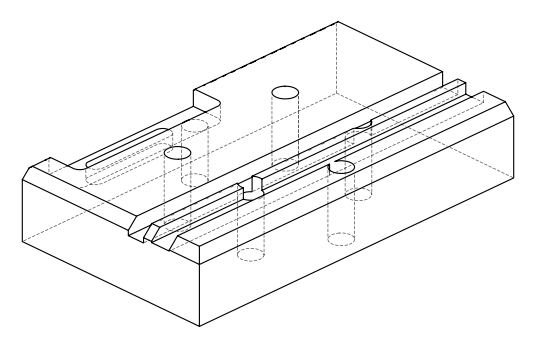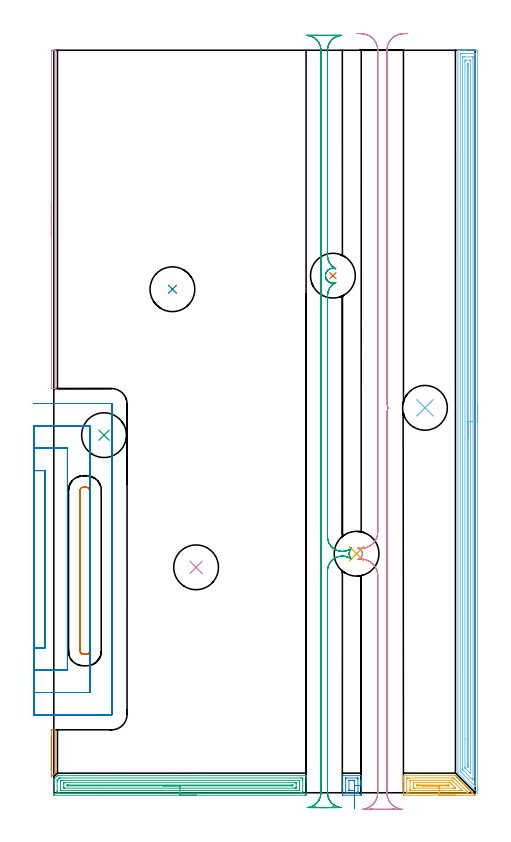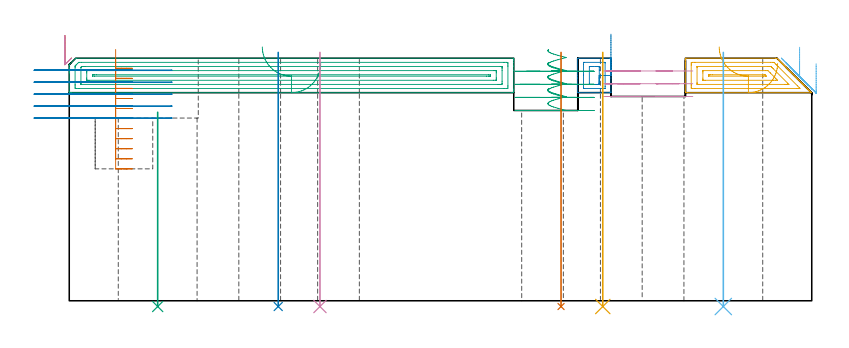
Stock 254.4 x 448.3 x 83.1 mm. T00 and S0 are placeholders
(PLAN: 16 operations, 4 tool changes, 68.2 min)
(1 AREA_MILL | FG_CHAMFER_SURFACE | UGT0205_001 | 0.37 min | 79 mm3)
(2 AREA_MILL_1 | FG_CHAMFER_SURFACE_1 | UGT0205_001 | 0.62 min | 1697 mm3)
(3 AREA_MILL_2 | FG_CHAMFER_SURFACE_2 | UGT0205_001 | 6.27 min | 11047 mm3)
(4 AREA_MILL_3 | FG_CHAMFER_SURFACE_3 | UGT0205_001 | 1.79 min | 494 mm3)
(5 AREA_MILL_4 | FG_CHAMFER_SURFACE_4 | UGT0205_001 | 1.68 min | 3472 mm3)
(6 AREA_MILL_5 | FG_CHAMFER_SURFACE_5 | UGT0205_001 | 17.89 min | 31183 mm3)
(7 MILL_RECTANGULAR_POCKET | POCKET_RECTANGULAR_STRAIGHT | UGT0201_132 | Follow Part, ap 3.5, ae 75% | 5.76 min | 83181 mm3)
(8 MILL_SLOT | SLOT_PARTIAL_RECTANGULAR | UGT0201_100 | Follow Part, ap 4.5, ae 75% | 17.21 min | 140920 mm3)
(9 MILL_RECTANGULAR_SLOT | SLOT_RECTANGULAR | UGT0201_100 | Follow Part, ap 4.5, ae 75% | 8.56 min | 182245 mm3)
(10 MILL_RECTANGULAR_SLOT_1 | SLOT_RECTANGULAR_1 | UGT0201_104 | Follow Part, ap 5, ae 75% | 6.03 min | 148469 mm3)
(11 INDEXABLE_INSERT_DRILL_THROUGH_HOLE_FROM_SOLID | STEP1HOLE | NXT0302_025 | 0.35 min | 38314 mm3)
(12 INDEXABLE_INSERT_DRILL_THROUGH_HOLE_FROM_SOLID_1 | STEP1HOLE_1 | NXT0302_025 | 0.35 min | 47416 mm3)
(13 INDEXABLE_INSERT_DRILL_THROUGH_HOLE_FROM_SOLID_2 | STEP1HOLE_2 | NXT0302_025 | 0.35 min | 38021 mm3)
(14 INDEXABLE_INSERT_DRILL_THROUGH_HOLE_FROM_SOLID_3 | STEP1HOLE_3 | NXT0302_025 | 0.35 min | 47535 mm3)
(15 INDEXABLE_INSERT_DRILL_THROUGH_HOLE_FROM_SOLID_4 | STEP1HOLE_4 | NXT0302_025 | 0.27 min | 35790 mm3)
(16 INDEXABLE_INSERT_DRILL_THROUGH_HOLE_FROM_SOLID_5 | STEP1HOLE_5 | NXT0302_025 | 0.35 min | 47479 mm3)
(TOOL UGT0205_001 | Chamfer Mill 20 x 3 x 45 deg. | D20 FL50 Z2)
(TOOL UGT0201_132 | Carbide End Mill 14.0 | D14 FL30 Z4)
(TOOL UGT0201_100 | End Mill 18 mm | D18 FL22 Z2)
(TOOL UGT0201_104 | End Mill 20 mm | D20 FL22 Z2)
(TOOL NXT0302_025 | Index. Insert Drill 27mm [880-D2700L32-05] | D27 PA176 FL135 Z2)
(OP 1 AREA_MILL)
G17 G21 G94 G90
T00 M6
G54
G17 G0 G90 X-1.5 Y13.8 S1061 M3
G43 Z93.1 H0
Z90.9
G94 G1 Y13.838 Z90.028 F250.
Y13.952 Z89.164
Y14.141 Z88.312
Y14.403 Z87.48
Y14.737 Z86.674
Y15.14 Z85.9
Y15.608 Z85.164
Y16.14 Z84.472
Y16.729 Z83.829
Y17.372 Z83.24
Y18.064 Z82.708
Y18.8 Z82.24
Y19.574 Z81.837
Y20.38 Z81.503
Y21.212 Z81.241
Y22.064 Z81.052
Y22.928 Z80.938
Y23.8 Z80.9
Y37.627
X-1.494 Y37.95 Z80.906
X-1.492 Y37.998
X-1.07 Y38. Z81.329
X0.27 Z82.668
X0.466 Z82.864
X0.651 Y37.996 Z83.049
X0.696 Y37.99 Z83.091
X0.7 Y37.95 Z83.1
Y11.861
X0.695 Y11.805 Z83.091
X0.684 Y11.787 Z83.08
X0.63 Y11.729 Z83.028
X0.466 Y11.564 Z82.861
X0.32 Y11.419 Z82.718
X0.182 Y11.281 Z82.579
X0.033 Y11.131 Z82.428
X-0.122 Y10.977 Z82.276
X-0.242 Y10.857 Z82.155
X-0.4 Y10.697 Z81.995
X-0.565 Y10.535 Z81.833
X-0.666 Y10.433 Z81.732
X-1.266 Y9.833 Z81.132
X-1.451 Y9.65 Z80.948
X-1.482 Y9.624 Z80.916
X-1.493 Y9.619 Z80.906
X-1.497 Y9.635 Z80.902
X-1.499 Y9.65 Z80.901
X-1.5 Y9.686 Z80.9
Y23.8
Y24.672 Z80.938
Y25.537 Z81.052
Y26.388 Z81.241
Y27.22 Z81.503
Y28.026 Z81.837
Y28.8 Z82.24
Y29.536 Z82.708
Y30.228 Z83.24
Y30.871 Z83.829
Y31.46 Z84.472
Y31.992 Z85.164
Y32.46 Z85.9
Y32.863 Z86.674
Y33.197 Z87.48
Y33.459 Z88.312
Y33.648 Z89.164
Y33.762 Z90.028
Y33.8 Z90.9
G0 Z93.1
M5
M2
(OP 2 AREA_MILL_1)
G17 G21 G94 G90
T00 M6
G54
G17 G0 G90 X185.6 Y4.4 S1061 M3
G43 Z93.1 H0
Z91.342
G94 G1 Y4.989 Z90.699 F250.
Y5.521 Z90.007
Y5.989 Z89.271
Y6.392 Z88.497
Y6.726 Z87.691
Y6.988 Z86.859
Y7.177 Z86.008
Y7.291 Z85.143
Y7.329 Z84.271
Y7.291 Z83.399
Y7.177 Z82.535
Y6.988 Z81.683
Y6.726 Z80.851
Y6.392 Z80.045
Y5.989 Z79.271
Y5.52 Z78.535
Y4.989 Z77.843
Y4.4 Z77.2
Y3.511 Z76.305
X185.599 Y-0.937 Z71.858
X185.598 Y-1.363 Z71.432
X185.595 Y-1.49 Z71.305
X185.177 Y-1.5 Z71.3
X174.623
X174.295 Y-1.494 Z71.302
X174.21 Y-1.49 Z71.305
X174.2 Y-1.398 Z71.397
Y3.511 Z76.305
Y4.367 Z77.167
Y10.181 Z82.981
X174.21 Y10.293 Z83.093
X174.623 Y10.3 Z83.1
X185.177
X185.59 Y10.293 Z83.093
X185.6 Y10.186 Z82.986
Y4.4 Z77.2
X183.6
Y0.658 Z73.458
X183.596 Y-0.047 Z72.753
X183.594 Y-0.069 Z72.731
X183.592 Y-0.076 Z72.724
X183.569 Y-0.079 Z72.721
X183.494 Y-0.084 Z72.716
X183.456 Y-0.085 Z72.715
X183.418 Y-0.086 Z72.714
X176.344 Y-0.085 Z72.715
X176.268 Y-0.082 Z72.718
X176.222 Y-0.079 Z72.721
X176.21 Y-0.07 Z72.73
X176.207 Y-0.047 Z72.753
X176.202 Y0.135 Z72.935
X176.2 Y4.584 Z77.384
Y8.142 Z80.942
X176.203 Y8.847 Z81.647
X176.206 Y8.869 Z81.669
X176.208 Y8.876 Z81.676
X176.231 Y8.879 Z81.679
X176.306 Y8.884 Z81.684
X176.344 Y8.885 Z81.685
X176.382 Y8.886 Z81.686
X183.456 Y8.885 Z81.685
X183.531 Y8.882 Z81.682
X183.578 Y8.879 Z81.679
X183.59 Y8.87 Z81.67
X183.592 Y8.847 Z81.647
X183.598 Y8.665 Z81.465
X183.6 Y4.4 Z77.2
X181.6
Y1.524 Z74.324
X181.599 Y1.42 Z74.22
X181.597 Y1.369 Z74.169
X181.594 Y1.344 Z74.144
X181.591 Y1.336 Z74.136
X181.576 Y1.335 Z74.135
X181.177 Y1.33 Z74.13
X180.779 Y1.329 Z74.129
X180.299 Y1.328 Z74.128
X179.419 Y1.329 Z74.129
X179.021
X178.536 Y1.332 Z74.132
X178.311 Y1.335 Z74.135
X178.21 Y1.348 Z74.148
X178.201 Y1.671 Z74.471
X178.2 Y1.732 Z74.532
X178.201 Y7.38 Z80.18
X178.202 Y7.431 Z80.231
X178.206 Y7.456 Z80.256
X178.209 Y7.464 Z80.264
X178.224 Y7.465 Z80.265
X178.623 Y7.47 Z80.27
X179.021 Y7.471 Z80.271
X179.501
X180.381
X180.779 Y7.47 Z80.27
X181.264 Y7.468 Z80.268
X181.489 Y7.464 Z80.264
X181.59 Y7.452 Z80.252
X181.599 Y7.129 Z79.929
Y7.068 Z79.868
X181.6 Y6.238 Z79.038
Y4.4 Z77.2
Y3.757 Z76.611
Y3.065 Z76.08
Y2.329 Z75.611
Y1.555 Z75.208
Y0.749 Z74.874
Y-0.083 Z74.612
Y-0.935 Z74.423
Y-1.799 Z74.309
Y-2.671 Z74.271
Y-3.543 Z74.309
Y-4.407 Z74.423
Y-5.259 Z74.612
Y-6.091 Z74.874
Y-6.897 Z75.208
Y-7.671 Z75.611
Y-8.407 Z76.08
Y-9.099 Z76.611
Y-9.742 Z77.2
G0 Z93.1
M5
M2
(OP 3 AREA_MILL_2)
G17 G21 G94 G90
T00 M6
G54
G17 G0 G90 X86.15 Y-1.5 S1061 M3
G43 Z93.1 H0
Z81.3
G94 G1 X86.112 Z80.428 F250.
X85.998 Z79.563
X85.809 Z78.712
X85.547 Z77.88
X85.213 Z77.074
X84.81 Z76.3
X84.342 Z75.564
X83.81 Z74.872
X83.221 Z74.229
X82.578 Z73.64
X81.886 Z73.108
X81.15 Z72.64
X80.376 Z72.237
X79.57 Z71.903
X78.738 Z71.641
X77.886 Z71.452
X77.022 Z71.338
X76.15 Z71.3
X0.624
X0.293 Y-1.497 Z71.302
X0.01 Y-1.492 Z71.306
X0. Y-1.205 Z71.593
Y5.289 Z78.084
Y5.826 Z78.623
Y6.179 Z78.975
Y6.715 Z79.511
Y7.068 Z79.863
Y7.958 Z80.756
X0.002 Y8.092 Z80.888
X0.028 Y8.13 Z80.927
X2.08 Y10.181 Z82.978
X2.124 Y10.224 Z83.021
X2.206 Y10.299 Z83.084
X2.412 Y10.3 Z83.1
X152.123
X152.29 Y10.297 Z83.088
X152.293 Y10.255 Z83.046
X152.3 Y9.853 Z82.652
Y9.553 Z82.353
Y8.847 Z81.642
Y7.605 Z80.402
Y6.179 Z78.974
Y-0.316 Z72.482
X152.296 Y-0.937 Z71.861
X152.292 Y-1.492 Z71.306
X152.236 Y-1.494 Z71.304
X151.676 Y-1.5 Z71.3
X76.15
Y-0.086 Z72.714
X3.344
X2.448 Y-0.084 Z72.716
X2.412 Y-0.082 Z72.718
X2.01 Y-0.047 Z72.753
X2.003 Y0.36 Z73.16
X2.001 Y0.842 Z73.642
X2. Y1.252 Z74.052
X2.001 Y7.068 Z79.868
X2.003 Y7.476 Z80.276
X2.01 Y7.598 Z80.398
X2.015 Y7.653 Z80.453
X2.36 Y8.01 Z80.81
X2.412 Y8.062 Z80.862
X2.806 Y8.454 Z81.254
X3.205 Y8.847 Z81.647
X3.239 Y8.877 Z81.677
X3.271 Y8.881 Z81.681
X3.306 Y8.883 Z81.683
X4.161 Y8.886 Z81.686
X148.956
X149.852 Y8.884 Z81.684
X149.888 Y8.882 Z81.682
X150.29 Y8.847 Z81.647
X150.297 Y8.44 Z81.24
X150.299 Y7.958 Z80.758
X150.3 Y7.548 Z80.348
X150.299 Y0.842 Z73.642
X150.298 Y0.435 Z73.235
X150.29 Y-0.047 Z72.753
X149.923 Y-0.082 Z72.718
X149.888 Y-0.083 Z72.717
X149.033 Y-0.086 Z72.714
X76.15
Y1.328 Z74.128
X4.199 Y1.329 Z74.129
X4.064 Y1.33 Z74.13
X4.017 Y1.333 Z74.133
X4.011 Y1.334 Z74.134
X4.007 Y1.353 Z74.153
X4.003 Y1.401 Z74.201
X4.001 Y1.533 Z74.333
X4. Y1.732 Z74.532
Y6.377 Z79.177
X4.007 Y7.068 Z79.868
X4.01 Y7.167 Z79.967
X4.019 Y7.208 Z80.008
X4.038 Y7.229 Z80.029
X4.199 Y7.395 Z80.195
X4.267 Y7.456 Z80.256
X4.323 Y7.464 Z80.264
X4.444 Y7.467 Z80.267
X4.689 Y7.47 Z80.27
X5.093 Y7.471 Z80.271
X5.582
X147.696
X148.101 Y7.469 Z80.269
X148.235 Y7.467 Z80.267
X148.276 Y7.465 Z80.265
X148.29 Y7.398 Z80.198
X148.294 Y7.267 Z80.067
X148.298 Y7.068 Z79.868
X148.3 Y6.87 Z79.67
Y6.179 Z78.979
Y2.423 Z75.223
X148.299 Y1.732 Z74.532
X148.297 Y1.536 Z74.336
X148.29 Y1.341 Z74.141
X148.101 Y1.335 Z74.135
X147.61 Y1.331 Z74.131
X147.207 Y1.329 Z74.129
X146.718 Y1.328 Z74.128
X76.15
Y2.743 Z75.543
X6.758
X6.083 Y2.75 Z75.55
X6.01 Y2.752 Z75.552
X6.006 Y2.853 Z75.653
X6.002 Y3.068 Z75.868
X6. Y3.498 Z76.298
Y5.276 Z78.076
X6.002 Y5.728 Z78.528
X6.006 Y5.947 Z78.747
X6.01 Y6.049 Z78.849
X6.114 Y6.052 Z78.852
X6.881 Y6.057 Z78.857
X7.003
X145.542
X146.217 Y6.05 Z78.85
X146.29 Y6.048 Z78.848
X146.294 Y5.947 Z78.747
X146.298 Y5.732 Z78.532
X146.3 Y5.302 Z78.102
Y3.523 Z76.323
X146.298 Y3.072 Z75.872
X146.294 Y2.853 Z75.653
X146.29 Y2.75 Z75.55
X146.186 Y2.748 Z75.548
X145.419 Y2.743 Z75.543
X145.297
X76.15
Y4.157 Z76.957
X8.668
X8.016 Y4.16 Z76.96
X8.013 Y4.162 Z76.962
X8.004 Y4.171 Z76.971
X8.006 Y4.4 Z77.2
X8.01 Y4.566 Z77.366
X8.026 Y4.636 Z77.436
X8.18 Y4.639 Z77.439
X8.425 Y4.642 Z77.442
X8.668 Y4.643 Z77.443
X9.318
X143.632
X144.284 Y4.64 Z77.44
X144.287 Y4.638 Z77.438
X144.296 Y4.629 Z77.429
X144.294 Y4.4 Z77.2
X144.29 Y4.234 Z77.034
X144.275 Y4.164 Z76.964
X144.12 Y4.161 Z76.961
X143.875 Y4.158 Z76.958
X143.632 Y4.157 Z76.957
X142.982
X76.15
X75.278 Z76.995
X74.414 Z77.109
X73.562 Z77.298
X72.73 Z77.56
X71.924 Z77.894
X71.15 Z78.297
X70.414 Z78.765
X69.722 Z79.296
X69.079 Z79.886
X68.49 Z80.529
X67.958 Z81.221
X67.49 Z81.957
X67.087 Z82.731
X66.753 Z83.537
X66.491 Z84.369
X66.302 Z85.22
X66.188 Z86.085
X66.15 Z86.957
G0 Z93.1
M5
M2
(OP 4 AREA_MILL_3)
G17 G21 G94 G90
T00 M6
G54
G17 G0 G90 X-1.5 Y336.15 S1061 M3
G43 Z93.1 H0
Z90.9
G94 G1 Y336.188 Z90.028 F250.
Y336.302 Z89.164
Y336.491 Z88.312
Y336.753 Z87.48
Y337.087 Z86.674
Y337.49 Z85.9
Y337.959 Z85.164
Y338.49 Z84.472
Y339.079 Z83.829
Y339.722 Z83.24
Y340.414 Z82.708
Y341.15 Z82.24
Y341.924 Z81.837
Y342.73 Z81.503
Y343.562 Z81.241
Y344.414 Z81.052
Y345.278 Z80.938
Y346.15 Z80.9
Y447.667
X-1.499 Y447.994 Z80.901
X-1.495 Y448.232 Z80.903
X-1.491 Y448.294 Z80.905
X-1.266 Y448.3 Z81.13
X-0.76 Z81.636
X-0.4 Z81.995
X0.319 Z82.719
X0.506 Z82.905
X0.603 Y448.299 Z82.995
X0.661 Y448.296 Z83.052
X0.697 Y448.29 Z83.088
X0.7 Y448.114 Z83.1
Y244.186
X0.697 Y244.01 Z83.088
X0.604 Y244.003 Z82.996
X0.505 Y244. Z82.905
X0.32 Z82.719
X-0.4 Z81.995
X-0.76 Z81.636
X-1.12 Z81.276
X-1.266 Y244.002 Z81.13
X-1.491 Y244.006 Z80.905
X-1.495 Y244.068 Z80.903
X-1.5 Y244.307 Z80.9
Y346.15
Y347.022 Z80.938
Y347.887 Z81.052
Y348.738 Z81.241
Y349.57 Z81.503
Y350.376 Z81.837
Y351.15 Z82.24
Y351.886 Z82.708
Y352.578 Z83.24
Y353.221 Z83.829
Y353.81 Z84.472
Y354.342 Z85.164
Y354.81 Z85.9
Y355.213 Z86.674
Y355.547 Z87.48
Y355.809 Z88.312
Y355.998 Z89.164
Y356.112 Z90.028
Y356.15 Z90.9
G0 Z93.1
M5
M2
(OP 5 AREA_MILL_4)
G17 G21 G94 G90
T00 M6
G54
G17 G0 G90 X242.7 Y-1.5 S1061 M3
G43 Z93.1 H0
Z81.3
G94 G1 X242.662 Z80.428 F250.
X242.548 Z79.564
X242.359 Z78.712
X242.097 Z77.88
X241.763 Z77.074
X241.36 Z76.3
X240.892 Z75.564
X240.361 Z74.872
X239.771 Z74.229
X239.128 Z73.64
X238.436 Z73.108
X237.7 Z72.64
X236.926 Z72.237
X236.12 Z71.903
X235.288 Z71.641
X234.437 Z71.452
X233.572 Z71.338
X232.7 Z71.3
X211.714
X211.383 Y-1.497 Z71.302
X211.11 Y-1.492 Z71.306
X211.1 Y-1.215 Z71.582
Y7.068 Z79.863
Y7.625 Z80.422
Y7.958 Z80.754
Y8.514 Z81.311
Y8.847 Z81.642
Y9.513 Z82.312
Y9.879 Z82.678
X211.107 Y10.257 Z83.049
X211.11 Y10.297 Z83.088
X211.267 Y10.3 Z83.1
X242.077
X242.495 Z83.085
X242.593 Y10.209 Z83.005
X243.065 Y9.737 Z82.533
X243.157 Y9.644 Z82.443
X243.268 Y9.533 Z82.332
X243.362 Y9.44 Z82.236
X243.452 Y9.348 Z82.148
X243.565 Y9.235 Z82.034
X243.658 Y9.144 Z81.94
X243.747 Y9.053 Z81.852
X243.863 Y8.937 Z81.737
X243.955 Y8.847 Z81.643
X244.043 Y8.758 Z81.557
X244.161 Y8.64 Z81.439
X244.251 Y8.551 Z81.347
X244.338 Y8.462 Z81.262
X244.458 Y8.342 Z81.141
X244.548 Y8.254 Z81.05
X244.633 Y8.167 Z80.966
X244.756 Y8.044 Z80.844
X244.844 Y7.958 Z80.754
X244.929 Y7.872 Z80.671
X245.054 Y7.747 Z80.546
X245.141 Y7.661 Z80.457
X245.224 Y7.577 Z80.376
X245.351 Y7.449 Z80.248
X245.437 Y7.365 Z80.161
X245.519 Y7.281 Z80.08
X245.649 Y7.151 Z79.951
X245.734 Y7.068 Z79.864
X245.815 Y6.986 Z79.785
X245.947 Y6.854 Z79.653
X246.03 Y6.772 Z79.568
X246.11 Y6.691 Z79.49
X246.244 Y6.556 Z79.355
X246.327 Y6.475 Z79.272
X246.405 Y6.395 Z79.195
X246.542 Y6.258 Z79.058
X246.623 Y6.179 Z78.975
X246.7 Y6.1 Z78.899
X246.84 Y5.961 Z78.76
X246.919 Y5.882 Z78.679
X246.996 Y5.805 Z78.604
X247.138 Y5.663 Z78.462
X247.216 Y5.586 Z78.382
X247.291 Y5.509 Z78.309
X247.435 Y5.365 Z78.164
X247.512 Y5.289 Z78.086
X247.586 Y5.214 Z78.013
X247.733 Y5.068 Z77.867
X247.809 Y4.993 Z77.789
X247.882 Y4.919 Z77.718
X248.031 Y4.77 Z77.569
X248.105 Y4.696 Z77.493
X248.177 Y4.624 Z77.423
X248.328 Y4.472 Z77.271
X248.402 Y4.4 Z77.196
X248.472 Y4.328 Z77.127
X248.626 Y4.175 Z76.974
X248.698 Y4.104 Z76.9
X248.768 Y4.033 Z76.832
X248.924 Y3.877 Z76.676
X248.995 Y3.807 Z76.603
X249.063 Y3.738 Z76.537
X249.221 Y3.579 Z76.378
X249.291 Y3.511 Z76.307
X249.358 Y3.442 Z76.241
X249.519 Y3.282 Z76.081
X249.588 Y3.214 Z76.01
X249.654 Y3.147 Z75.946
X249.817 Y2.984 Z75.783
X249.884 Y2.918 Z75.714
X249.949 Y2.852 Z75.651
X250.114 Y2.686 Z75.485
X250.181 Y2.621 Z75.418
X250.244 Y2.556 Z75.355
X250.412 Y2.389 Z75.188
X250.477 Y2.325 Z75.121
X250.539 Y2.261 Z75.06
X250.71 Y2.091 Z74.89
X250.774 Y2.028 Z74.825
X250.835 Y1.966 Z74.765
X251.007 Y1.793 Z74.592
X251.07 Y1.732 Z74.528
X251.13 Y1.671 Z74.47
X251.305 Y1.496 Z74.295
X251.367 Y1.435 Z74.232
X251.425 Y1.375 Z74.174
X251.603 Y1.198 Z73.997
X251.663 Y1.139 Z73.935
X251.721 Y1.08 Z73.879
X251.9 Y0.9 Z73.699
X251.959 Y0.842 Z73.639
X252.016 Y0.785 Z73.584
X252.198 Y0.603 Z73.402
X252.256 Y0.546 Z73.342
X252.311 Y0.489 Z73.288
X252.496 Y0.305 Z73.104
X252.552 Y0.249 Z73.046
X252.607 Y0.194 Z72.993
X252.793 Y0.007 Z72.806
X252.849 Y-0.047 Z72.75
X252.902 Y-0.101 Z72.698
X253.091 Y-0.29 Z72.508
X253.145 Y-0.344 Z72.453
X253.197 Y-0.397 Z72.402
X253.389 Y-0.588 Z72.211
X253.442 Y-0.64 Z72.157
X253.492 Y-0.692 Z72.107
X253.686 Y-0.886 Z71.913
X253.738 Y-0.937 Z71.86
X253.886 Y-1.086 Z71.714
X253.984 Y-1.184 Z71.616
X254.183 Y-1.381 Z71.417
X254.282 Y-1.483 Z71.314
X254.283 Y-1.494 Z71.303
X254.282 Y-1.499 Z71.299
X254.064 Y-1.5 Z71.3
X232.7
Y-0.086 Z72.714
X214.431
X213.536 Y-0.084 Z72.716
X213.5 Y-0.082 Z72.718
X213.11 Y-0.047 Z72.753
X213.103 Y0.348 Z73.148
X213.101 Y0.842 Z73.642
X213.1 Y1.24 Z74.04
X213.101 Y7.958 Z80.758
X213.102 Y8.353 Z81.153
X213.11 Y8.847 Z81.647
X213.465 Y8.882 Z81.682
X213.5 Y8.883 Z81.683
X214.354 Y8.886 Z81.686
X240.252
X241.148 Y8.883 Z81.683
X241.184 Y8.881 Z81.681
X241.491 Y8.847 Z81.647
X242.077 Y8.271 Z81.071
X242.392 Y7.958 Z80.758
X242.97 Y7.381 Z80.181
X249.508 Y0.842 Z73.642
X250.114 Y0.232 Z73.032
X250.386 Y-0.047 Z72.753
X250.147 Y-0.08 Z72.72
X250.114 Y-0.082 Z72.718
X249.26 Y-0.086 Z72.714
X232.7
Y1.328 Z74.128
X215.69 Y1.329 Z74.129
X215.286 Y1.331 Z74.131
X215.152 Y1.333 Z74.133
X215.112 Y1.335 Z74.135
X215.107 Y1.423 Z74.223
X215.103 Y1.547 Z74.347
X215.101 Y1.732 Z74.532
X215.1 Y1.917 Z74.717
X215.101 Y7.068 Z79.868
X215.102 Y7.251 Z80.051
X215.11 Y7.437 Z80.237
X215.117 Y7.465 Z80.265
X215.135 Y7.467 Z80.267
X215.185 Y7.47 Z80.27
X215.286 Y7.471 Z80.271
X239.398
X239.888 Y7.47 Z80.27
X240.291 Y7.466 Z80.266
X240.421 Y7.464 Z80.264
X240.556 Y7.335 Z80.135
X240.829 Y7.068 Z79.868
X241.184 Y6.717 Z79.517
X246.168 Y1.732 Z74.532
X246.542 Y1.353 Z74.153
X246.552 Y1.335 Z74.135
X246.542 Y1.334 Z74.134
X246.053 Y1.33 Z74.13
X245.649 Y1.329 Z74.129
X245.161 Y1.328 Z74.128
X232.7
Y2.743 Z75.543
X217.843
X217.171 Y2.745 Z75.545
X217.133 Y2.747 Z75.547
X217.116 Y2.749 Z75.549
X217.11 Y2.761 Z75.561
X217.106 Y2.862 Z75.662
X217.102 Y3.069 Z75.869
X217.1 Y3.483 Z76.283
Y5.261 Z78.061
X217.101 Y5.72 Z78.52
X217.102 Y5.935 Z78.735
X217.107 Y6.042 Z78.842
X217.11 Y6.051 Z78.851
X217.116 Y6.053 Z78.853
X217.143 Y6.056 Z78.856
X217.194 Y6.057 Z78.857
X238.505
X238.628 Y6.056 Z78.856
X239.398 Y6.047 Z78.847
X240.161 Y5.289 Z78.089
X240.291 Y5.16 Z77.96
X242.077 Y3.373 Z76.173
X242.678 Y2.762 Z75.562
X242.077 Y2.746 Z75.546
X241.953 Y2.744 Z75.544
X241.184 Y2.743 Z75.543
X241.062
X232.7
Y4.157 Z76.957
X219.102
X219.101 Y4.158 Z76.958
X219.103 Y4.4 Z77.2
X219.107 Y4.562 Z77.362
X219.11 Y4.636 Z77.436
X219.263 Y4.639 Z77.439
X219.508 Y4.642 Z77.442
X219.751 Y4.643 Z77.443
X220.4
X237.612
X238.263 Y4.641 Z77.441
X238.321 Y4.639 Z77.439
X238.347 Y4.636 Z77.436
X238.399 Y4.591 Z77.391
X238.505 Y4.495 Z77.295
X238.598 Y4.4 Z77.2
X238.691 Y4.3 Z77.1
X238.813 Y4.163 Z76.963
X238.745 Y4.161 Z76.961
X238.505 Y4.159 Z76.959
X237.856 Y4.157 Z76.957
X237.612
X232.7
X231.828 Z76.995
X230.964 Z77.109
X230.112 Z77.298
X229.28 Z77.56
X228.474 Z77.894
X227.7 Z78.297
X226.964 Z78.765
X226.272 Z79.296
X225.629 Z79.886
X225.04 Z80.529
X224.509 Z81.221
X224.04 Z81.957
X223.637 Z82.731
X223.303 Z83.537
X223.041 Z84.369
X222.852 Z85.22
X222.738 Z86.085
X222.7 Z86.957
G0 Z93.1
M5
M2
(OP 6 AREA_MILL_5)
G17 G21 G94 G90
T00 M6
G54
G17 G0 G90 X255.9 Y234.12 S1061 M3
G43 Z93.1 H0
Z81.2
G94 G1 Y234.082 Z80.328 F250.
Y233.968 Z79.463
Y233.779 Z78.612
Y233.517 Z77.78
Y233.183 Z76.974
Y232.78 Z76.2
Y232.311 Z75.464
Y231.78 Z74.772
Y231.191 Z74.129
Y230.548 Z73.54
Y229.855 Z73.008
Y229.12 Z72.54
Y228.346 Z72.137
Y227.54 Z71.803
Y226.708 Z71.541
Y225.856 Z71.352
Y224.991 Z71.238
Y224.12 Z71.2
Y0.047 Z71.199
X255.899 Y0.009
X255.896 Y-0.001 Z71.201
X255.887 Y-0.044 Z71.209
X255.853 Y-0.03 Z71.243
X255.759 Y0.04 Z71.339
X244.102 Y11.699 Z82.996
X244.006 Y11.798 Z83.092
X244. Y12.194 Z83.1
Y448.117
X244.003 Y448.29 Z83.088
X244.06 Y448.293 Z83.032
X244.489 Y448.3 Z82.61
X244.761 Z82.339
X245.49 Z81.605
X246.747 Z80.35
X248.166 Z78.93
X255.302 Z71.796
X255.567 Y448.298 Z71.53
X255.892 Y448.29 Z71.206
X255.899 Y447.965 Z71.199
X255.9 Y224.12 Z71.2
X254.486 Z72.614
X254.485 Y4.071 Z72.615
X254.484 Y3.994 Z72.616
X254.479 Y3.842 Z72.621
X254.474 Y3.785 Z72.626
X254.455 Y3.801 Z72.645
X254.41 Y3.843 Z72.69
X254.103 Y4.147 Z72.997
X246.382 Y11.868 Z80.718
X246.057 Y12.194 Z81.043
X245.49 Y12.771 Z81.61
X245.421 Y12.864 Z81.679
X245.417 Y13.012 Z81.683
X245.415 Y13.089 Z81.685
X245.414 Y445.958 Z81.686
X245.421 Y446.281 Z81.679
X245.44 Y446.29 Z81.66
X245.49 Y446.292 Z81.61
X245.966 Y446.299 Z81.134
X253.993 Z73.107
X254.41 Y446.293 Z72.69
X254.468 Y446.29 Z72.632
X254.479 Y446.286 Z72.621
X254.482 Y446.211 Z72.618
X254.484 Y446.11 Z72.616
X254.486 Y445.958 Z72.614
Y445.882
Y224.12
X253.072 Z74.028
X253.071 Y8.618 Z74.029
X253.07 Y8.172 Z74.03
X253.066 Y7.723 Z74.034
X253.065 Y7.655 Z74.035
X252.984 Y7.723 Z74.116
X252.626 Y8.076 Z74.474
X252.082 Y8.618 Z75.018
X251.734 Y8.965 Z75.366
X247.274 Y13.426 Z79.826
X246.998 Y13.708 Z80.102
X246.861 Y13.851 Z80.239
X246.835 Y13.884 Z80.265
X246.833 Y13.92 Z80.267
X246.831 Y13.983 Z80.269
X246.829 Y14.429 Z80.271
X246.828 Y14.877 Z80.272
X246.829 Y444.093 Z80.271
X246.831 Y444.205 Z80.269
X246.833 Y444.26 Z80.267
X246.835 Y444.281 Z80.265
X246.863 Y444.29 Z80.237
X247.07 Y444.298 Z80.03
X247.274 Y444.299 Z79.826
X247.96 Y444.3 Z79.14
X252.626 Y444.299 Z74.474
X252.832 Y444.296 Z74.268
X252.969 Y444.292 Z74.131
X253.065 Y444.287 Z74.035
X253.067 Y444.242 Z74.033
X253.069 Y444.093 Z74.031
X253.071 Y443.647 Z74.029
X253.072 Y224.12 Z74.028
X251.657 Z75.443
Y11.827
X251.656 Y11.644 Z75.444
X251.654 Y11.552 Z75.446
X251.651 Y11.512 Z75.449
X251.649 Y11.511 Z75.451
X251.632 Y11.526 Z75.468
X250.954 Y12.194 Z76.146
X250.842 Y12.307 Z76.258
X249.166 Y13.983 Z77.934
X249.058 Y14.091 Z78.042
X248.277 Y14.877 Z78.823
X248.252 Y14.908 Z78.848
X248.249 Y14.93 Z78.851
X248.246 Y14.979 Z78.854
X248.244 Y15.081 Z78.856
X248.243 Y32.324 Z78.857
Y441.411
X248.244 Y442.227 Z78.856
X248.247 Y442.281 Z78.853
X248.249 Y442.289 Z78.851
X248.255 Y442.293 Z78.845
X248.282 Y442.297 Z78.818
X248.393 Y442.299 Z78.707
X251.288 Z75.812
X251.508 Y442.297 Z75.592
X251.618 Y442.293 Z75.482
X251.643 Y442.29 Z75.457
X251.65 Y442.28 Z75.45
X251.657 Y441.411 Z75.443
Y224.12
X250.243 Z76.857
Y15.771
X250.242 Y15.479 Z76.858
X250.239 Y15.381 Z76.861
Y15.377
X250.222 Y15.388 Z76.878
X250.156 Y15.447 Z76.944
X250.073 Y15.526 Z77.027
X249.95 Y15.649 Z77.15
X249.83 Y15.771 Z77.27
X249.707 Y15.903 Z77.393
X249.664 Y15.96 Z77.436
X249.661 Y15.992 Z77.439
X249.659 Y16.063 Z77.441
X249.657 Y16.665 Z77.443
Y16.959
Y439.622
X249.658 Y439.915 Z77.442
X249.662 Y440.21 Z77.438
X249.664 Y440.285 Z77.436
X249.697 Y440.29 Z77.403
X249.781 Y440.295 Z77.319
X249.95 Y440.298 Z77.15
X250.17 Y440.296 Z76.93
X250.229 Y440.29 Z76.871
X250.236 Y440.273 Z76.864
X250.239 Y440.227 Z76.861
X250.242 Y439.622 Z76.858
X250.243 Y439.329 Z76.857
Y224.12
Y223.248 Z76.895
Y222.383 Z77.009
Y221.532 Z77.198
Y220.7 Z77.46
Y219.894 Z77.794
Y219.12 Z78.197
Y218.384 Z78.665
Y217.692 Z79.196
Y217.049 Z79.786
Y216.459 Z80.429
Y215.928 Z81.121
Y215.459 Z81.857
Y215.057 Z82.631
Y214.723 Z83.437
Y214.46 Z84.269
Y214.272 Z85.12
Y214.158 Z85.985
Y214.12 Z86.857
G0 Z93.1
M5
M2
(OP 7 MILL_RECTANGULAR_POCKET)
G17 G21 G94 G90
T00 M6
G54
G17 G0 G90 X15.9 Y158.055 S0 M3
G43 Z93.1 H0
Z86.1
G94 G1 Y134. Z79.654 F250.
Y85.5 F500.
G3 X17.8 Y83.6 R1.9
G1 X19.7
G3 X21.6 Y85.5 R1.9
G1 Y182.5
G3 X19.7 Y184.4 R1.9
G1 X17.8
G3 X15.9 Y182.5 R1.9
G1 Y134.
Y133.
G0 Y158.055 Z82.654
G1 Y134. Z76.209 F250.
Y85.5 F500.
G3 X17.8 Y83.6 R1.9
G1 X19.7
G3 X21.6 Y85.5 R1.9
G1 Y182.5
G3 X19.7 Y184.4 R1.9
G1 X17.8
G3 X15.9 Y182.5 R1.9
G1 Y134.
Y133.
G0 Y158.055 Z79.209
G1 Y134. Z72.764 F250.
Y85.5 F500.
G3 X17.8 Y83.6 R1.9
G1 X19.7
G3 X21.6 Y85.5 R1.9
G1 Y182.5
G3 X19.7 Y184.4 R1.9
G1 X17.8
G3 X15.9 Y182.5 R1.9
G1 Y134.
Y133.
G0 Y158.055 Z75.764
G1 Y134. Z69.318 F250.
Y85.5 F500.
G3 X17.8 Y83.6 R1.9
G1 X19.7
G3 X21.6 Y85.5 R1.9
G1 Y182.5
G3 X19.7 Y184.4 R1.9
G1 X17.8
G3 X15.9 Y182.5 R1.9
G1 Y134.
Y133.
G0 Y158.055 Z72.318
G1 Y134. Z65.873 F250.
Y85.5 F500.
G3 X17.8 Y83.6 R1.9
G1 X19.7
G3 X21.6 Y85.5 R1.9
G1 Y182.5
G3 X19.7 Y184.4 R1.9
G1 X17.8
G3 X15.9 Y182.5 R1.9
G1 Y134.
Y133.
G0 Y158.055 Z68.873
G1 Y134. Z62.427 F250.
Y85.5 F500.
G3 X17.8 Y83.6 R1.9
G1 X19.7
G3 X21.6 Y85.5 R1.9
G1 Y182.5
G3 X19.7 Y184.4 R1.9
G1 X17.8
G3 X15.9 Y182.5 R1.9
G1 Y134.
Y133.
G0 Y158.055 Z65.427
G1 Y134. Z58.982 F250.
Y85.5 F500.
G3 X17.8 Y83.6 R1.9
G1 X19.7
G3 X21.6 Y85.5 R1.9
G1 Y182.5
G3 X19.7 Y184.4 R1.9
G1 X17.8
G3 X15.9 Y182.5 R1.9
G1 Y134.
Y133.
G0 Y158.055 Z61.982
G1 Y134. Z55.536 F250.
Y85.5 F500.
G3 X17.8 Y83.6 R1.9
G1 X19.7
G3 X21.6 Y85.5 R1.9
G1 Y182.5
G3 X19.7 Y184.4 R1.9
G1 X17.8
G3 X15.9 Y182.5 R1.9
G1 Y134.
Y133.
G0 Y158.055 Z58.536
G1 Y134. Z52.091 F250.
Y85.5 F500.
G3 X17.8 Y83.6 R1.9
G1 X19.7
G3 X21.6 Y85.5 R1.9
G1 Y182.5
G3 X19.7 Y184.4 R1.9
G1 X17.8
G3 X15.9 Y182.5 R1.9
G1 Y134.
Y133.
G0 Y158.055 Z55.091
G1 Y134. Z48.645 F250.
Y85.5 F500.
G3 X17.8 Y83.6 R1.9
G1 X19.7
G3 X21.6 Y85.5 R1.9
G1 Y182.5
G3 X19.7 Y184.4 R1.9
G1 X17.8
G3 X15.9 Y182.5 R1.9
G1 Y134.
Y133.
G0 Y158.055 Z51.645
G1 Y134. Z45.2 F250.
Y85.5 F500.
G3 X17.8 Y83.6 R1.9
G1 X19.7
G3 X21.6 Y85.5 R1.9
G1 Y182.5
G3 X19.7 Y184.4 R1.9
G1 X17.8
G3 X15.9 Y182.5 R1.9
G1 Y134.
Y133.
G0 Z93.1
M5
M2
(OP 8 MILL_SLOT)
G17 G21 G94 G90
T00 M6
G54
G17 G0 G90 X-12. Y87.5 S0 M3
G43 Z93.1 H0
Z79.
G94 G1 X-9. F250.
X-5.3 F500.
Y194.5
X-9.
X-12. F250.
Y74.
X-9.
X8.2 F500.
Y208.
X-9.
X-12. F250.
Y60.5
X-9.
X21.7 F500.
Y221.5
X-9.
X-12. F250.
Y47.
X-9.
X34.9 F500.
G3 X35.2 Y47.3 R0.3
G1 Y234.7
G3 X34.9 Y235. R0.3
G1 X-9.
X-12. F250.
G0 Y87.5 Z74.9
G1 X-9.
X-5.3 F500.
Y194.5
X-9.
X-12. F250.
Y74.
X-9.
X8.2 F500.
Y208.
X-9.
X-12. F250.
Y60.5
X-9.
X21.7 F500.
Y221.5
X-9.
X-12. F250.
Y47.
X-9.
X34.9 F500.
G3 X35.2 Y47.3 R0.3
G1 Y234.7
G3 X34.9 Y235. R0.3
G1 X-9.
X-12. F250.
G0 Y87.5 Z70.8
G1 X-9.
X-5.3 F500.
Y194.5
X-9.
X-12. F250.
Y74.
X-9.
X8.2 F500.
Y208.
X-9.
X-12. F250.
Y60.5
X-9.
X21.7 F500.
Y221.5
X-9.
X-12. F250.
Y47.
X-9.
X34.9 F500.
G3 X35.2 Y47.3 R0.3
G1 Y234.7
G3 X34.9 Y235. R0.3
G1 X-9.
X-12. F250.
G0 Y87.5 Z66.7
G1 X-9.
X-5.3 F500.
Y194.5
X-9.
X-12. F250.
Y74.
X-9.
X8.2 F500.
Y208.
X-9.
X-12. F250.
Y60.5
X-9.
X21.7 F500.
Y221.5
X-9.
X-12. F250.
Y47.
X-9.
X34.9 F500.
G3 X35.2 Y47.3 R0.3
G1 Y234.7
G3 X34.9 Y235. R0.3
G1 X-9.
X-12. F250.
G0 Y87.5 Z62.6
G1 X-9.
X-5.3 F500.
Y194.5
X-9.
X-12. F250.
Y74.
X-9.
X8.2 F500.
Y208.
X-9.
X-12. F250.
Y60.5
X-9.
X21.7 F500.
Y221.5
X-9.
X-12. F250.
Y47.
X-9.
X34.9 F500.
G3 X35.2 Y47.3 R0.3
G1 Y234.7
G3 X34.9 Y235. R0.3
G1 X-9.
X-12. F250.
G0 Z93.1
M5
M2
(OP 9 MILL_RECTANGULAR_SLOT)
G17 G21 G94 G90
T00 M6
G54
G17 G0 G90 X164.251 Y313.656 S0 M3
G43 Z93.1 H0
Z86.1
G94 G1 X164.129 Y313.309 Z86.001 F250.
X164. Y312.5 Z85.782
Y312.2 Z85.701
Y311.9 Z85.621
X164.129 Y311.091 Z85.401
X164.401 Y310.318 Z85.182
X164.809 Y309.608 Z84.962
X165.339 Y308.983 Z84.743
X165.973 Y308.464 Z84.523
X166.691 Y308.069 Z84.304
X167.468 Y307.81 Z84.084
X168.28 Y307.695 Z83.865
X169.098 Y307.73 Z83.645
X169.897 Y307.912 Z83.426
X170.176 Y308.024 Z83.345
X170.179 Y308.014 Z83.343
X170.176 Y308.024 Z83.34
X169.897 Y307.912 Z83.259
X169.098 Y307.73 Z83.04
X168.28 Y307.695 Z82.82
X167.468 Y307.81 Z82.601
X166.691 Y308.069 Z82.381
X165.973 Y308.464 Z82.162
X165.339 Y308.983 Z81.942
X164.809 Y309.608 Z81.723
X164.401 Y310.318 Z81.503
X164.129 Y311.091 Z81.284
X164. Y311.9 Z81.064
Y312.2 Z80.984
Y312.5 Z80.903
X164.129 Y313.309 Z80.684
X164.401 Y314.082 Z80.464
X164.809 Y314.792 Z80.245
X165.339 Y315.417 Z80.025
X165.973 Y315.936 Z79.806
X166.691 Y316.331 Z79.586
X167.468 Y316.59 Z79.367
X168.28 Y316.705 Z79.147
X169.098 Y316.67 Z78.928
X169.897 Y316.488 Z78.708
X170.176 Y316.376 Z78.628
X170.179 Y316.386 Z78.625
G2 X165.2 Y324.438 R9. F500.
G1 Y448.3
G2 X173.776 Y457.29 R9.
G1 Y457.3
X152.724
Y457.29
G2 X161.3 Y448.3 R9.
G1 Y0.
G2 X156.66 Y-7.873 R9.
G3 X161.02 Y-9. R9.
G1 X165.481
G3 X169.841 Y-7.874 R9.
G2 X165.2 Y0. R9.
G1 Y133.894
G2 X179.742 Y140.985 R9.
G1 X179.749 Y140.992
G2 X179.749 Y147.608 R4.5
G1 X179.742 Y147.615
G2 X165.2 Y154.706 R9.
G1 Y299.962
G2 X170.179 Y308.014 R9.
G0 Z93.1
X164.251 Y313.656
Z81.625
G1 X164.129 Y313.309 Z81.526 F250.
X164. Y312.5 Z81.307
Y312.2 Z81.226
Y311.9 Z81.146
X164.129 Y311.091 Z80.926
X164.401 Y310.318 Z80.707
X164.809 Y309.608 Z80.487
X165.339 Y308.983 Z80.268
X165.973 Y308.464 Z80.048
X166.691 Y308.069 Z79.829
X167.468 Y307.81 Z79.609
X168.28 Y307.695 Z79.39
X169.098 Y307.73 Z79.17
X169.897 Y307.912 Z78.951
X170.176 Y308.024 Z78.87
X170.179 Y308.014 Z78.868
X170.176 Y308.024 Z78.865
X169.897 Y307.912 Z78.784
X169.098 Y307.73 Z78.565
X168.28 Y307.695 Z78.345
X167.468 Y307.81 Z78.126
X166.691 Y308.069 Z77.906
X165.973 Y308.464 Z77.687
X165.339 Y308.983 Z77.467
X164.809 Y309.608 Z77.248
X164.401 Y310.318 Z77.028
X164.129 Y311.091 Z76.809
X164. Y311.9 Z76.589
Y312.2 Z76.509
Y312.5 Z76.428
X164.129 Y313.309 Z76.209
X164.401 Y314.082 Z75.989
X164.809 Y314.792 Z75.77
X165.339 Y315.417 Z75.55
X165.973 Y315.936 Z75.331
X166.691 Y316.331 Z75.111
X167.468 Y316.59 Z74.892
X168.28 Y316.705 Z74.672
X169.098 Y316.67 Z74.453
X169.897 Y316.488 Z74.233
X170.176 Y316.376 Z74.153
X170.179 Y316.386 Z74.15
G2 X165.2 Y324.438 R9. F500.
G1 Y448.3
G2 X173.776 Y457.29 R9.
G1 Y457.3
X152.724
Y457.29
G2 X161.3 Y448.3 R9.
G1 Y0.
G2 X154.449 Y-8.74 R9.
G1 X154.442 Y-8.769
G3 X156.468 Y-9. R9.
G1 X170.114
G3 X172.097 Y-8.779 R9.
G1 X172.091 Y-8.749
G2 X165.2 Y0. R9.
G1 Y133.894
G2 X179.742 Y140.985 R9.
G1 X179.749 Y140.992
G2 X179.749 Y147.608 R4.5
G1 X179.742 Y147.615
G2 X165.2 Y154.706 R9.
G1 Y299.962
G2 X170.179 Y308.014 R9.
G0 Z93.1
X164.251 Y313.656
Z77.15
G1 X164.129 Y313.309 Z77.051 F250.
X164. Y312.5 Z76.832
Y312.2 Z76.751
Y311.9 Z76.671
X164.129 Y311.091 Z76.451
X164.401 Y310.318 Z76.232
X164.809 Y309.608 Z76.012
X165.339 Y308.983 Z75.793
X165.973 Y308.464 Z75.573
X166.691 Y308.069 Z75.354
X167.468 Y307.81 Z75.134
X168.28 Y307.695 Z74.915
X169.098 Y307.73 Z74.695
X169.897 Y307.912 Z74.476
X170.176 Y308.024 Z74.395
X170.179 Y308.014 Z74.393
X170.176 Y308.024 Z74.39
X169.897 Y307.912 Z74.31
X169.098 Y307.73 Z74.09
X168.28 Y307.695 Z73.87
X167.468 Y307.81 Z73.651
X166.691 Y308.069 Z73.431
X165.973 Y308.464 Z73.212
X165.339 Y308.983 Z72.992
X164.809 Y309.608 Z72.773
X164.401 Y310.318 Z72.553
X164.129 Y311.091 Z72.334
X164. Y311.9 Z72.114
Y312.2 Z72.034
Y312.5 Z71.953
X164.129 Y313.309 Z71.734
X164.401 Y314.082 Z71.514
X164.809 Y314.792 Z71.295
X165.339 Y315.417 Z71.075
X165.973 Y315.936 Z70.856
X166.691 Y316.331 Z70.636
X167.468 Y316.59 Z70.417
X168.28 Y316.705 Z70.197
X169.098 Y316.67 Z69.978
X169.897 Y316.488 Z69.758
X170.176 Y316.376 Z69.678
X170.179 Y316.386 Z69.675
G2 X165.2 Y324.438 R9. F500.
G1 Y448.3
G2 X173.776 Y457.29 R9.
G1 Y457.3
X152.724
Y457.29
G2 X161.3 Y448.3 R9.
G1 Y0.
G2 X153.034 Y-8.97 R9.
G1 Y-9.
X173.466
Y-8.97
G2 X165.2 Y0. R9.
G1 Y133.894
G2 X179.742 Y140.985 R9.
G1 X179.749 Y140.992
G2 X179.749 Y147.608 R4.5
G1 X179.742 Y147.615
G2 X165.2 Y154.706 R9.
G1 Y299.962
G2 X170.179 Y308.014 R9.
G0 Z93.1
X164.251 Y313.656
Z72.675
G1 X164.129 Y313.309 Z72.576 F250.
X164. Y312.5 Z72.357
Y312.2 Z72.276
Y311.9 Z72.196
X164.129 Y311.091 Z71.977
X164.401 Y310.318 Z71.757
X164.809 Y309.608 Z71.537
X165.339 Y308.983 Z71.318
X165.973 Y308.464 Z71.098
X166.691 Y308.069 Z70.879
X167.468 Y307.81 Z70.659
X168.28 Y307.695 Z70.44
X169.098 Y307.73 Z70.22
X169.897 Y307.912 Z70.001
X170.176 Y308.024 Z69.92
X170.179 Y308.014 Z69.918
X170.176 Y308.024 Z69.915
X169.897 Y307.912 Z69.835
X169.098 Y307.73 Z69.615
X168.28 Y307.695 Z69.395
X167.468 Y307.81 Z69.176
X166.691 Y308.069 Z68.956
X165.973 Y308.464 Z68.737
X165.339 Y308.983 Z68.517
X164.809 Y309.608 Z68.298
X164.401 Y310.318 Z68.078
X164.129 Y311.091 Z67.859
X164. Y311.9 Z67.639
Y312.2 Z67.559
Y312.5 Z67.478
X164.129 Y313.309 Z67.259
X164.401 Y314.082 Z67.039
X164.809 Y314.792 Z66.82
X165.339 Y315.417 Z66.6
X165.973 Y315.936 Z66.381
X166.691 Y316.331 Z66.161
X167.468 Y316.59 Z65.942
X168.28 Y316.705 Z65.722
X169.098 Y316.67 Z65.503
X169.897 Y316.488 Z65.283
X170.176 Y316.376 Z65.203
X170.179 Y316.386 Z65.2
G2 X165.2 Y324.438 R9. F500.
G1 Y448.3
G2 X173.776 Y457.29 R9.
G1 Y457.3
X152.724
Y457.29
G2 X161.3 Y448.3 R9.
G1 Y0.
G2 X153.034 Y-8.97 R9.
G1 Y-9.
X173.466
Y-8.97
G2 X165.2 Y0. R9.
G1 Y133.894
G2 X179.742 Y140.985 R9.
G1 X179.749 Y140.992
G2 X179.749 Y147.608 R4.5
G1 X179.742 Y147.615
G2 X165.2 Y154.706 R9.
G1 Y299.962
G2 X170.179 Y308.014 R9.
G0 Z93.1
M5
M2
(OP 10 MILL_RECTANGULAR_SLOT_1)
G17 G21 G94 G90
T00 M6
G54
G17 G0 G90 X183.05 Y458.424 S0 M3
G43 Z93.1 H0
Z78.733
G94 G1 X186.047 Y458.29 F250.
G2 X195.6 Y448.3 R10. F500.
G1 Y157.506
G2 X183.749 Y147.679 R10.
G1 X183.747 Y147.67
G2 X183.747 Y140.93 R3.5
G1 X183.749 Y140.921
G2 X195.6 Y131.094 R10.
G1 Y0.
G2 X190.016 Y-8.972 R10.
G3 X194.431 Y-10. R10.
G1 X202.272
G3 X206.686 Y-8.973 R10.
G2 X201.1 Y0. R10.
G1 Y228.76
G2 X201.786 Y232.4 R10.
X201.1 Y236.04 R10.
G1 Y448.3
G2 X210.653 Y458.29 R10.
G1 X213.65 Y458.424 F250.
G0 X183.05 Z74.367
G1 X186.047 Y458.29
G2 X195.6 Y448.3 R10. F500.
G1 Y157.506
G2 X183.749 Y147.679 R10.
G1 X183.747 Y147.67
G2 X183.747 Y140.93 R3.5
G1 X183.749 Y140.921
G2 X195.6 Y131.094 R10.
G1 Y0.
G2 X187.849 Y-9.744 R10.
G1 X187.843 Y-9.773
G3 X189.961 Y-10. R10.
G1 X206.796
G3 X208.885 Y-9.779 R10.
G1 X208.879 Y-9.75
G2 X201.1 Y0. R10.
G1 Y228.76
G2 X201.786 Y232.4 R10.
X201.1 Y236.04 R10.
G1 Y448.3
G2 X210.653 Y458.29 R10.
G1 X213.65 Y458.424 F250.
G0 X183.05 Z70.
G1 X186.047 Y458.29
G2 X195.6 Y448.3 R10. F500.
G1 Y157.506
G2 X183.749 Y147.679 R10.
G1 X183.747 Y147.67
G2 X183.747 Y140.93 R3.5
G1 X183.749 Y140.921
G2 X195.6 Y131.094 R10.
G1 Y0.
G2 X186.374 Y-9.97 R10.
G1 Y-10.
X210.326
Y-9.97
G2 X201.1 Y0. R10.
G1 Y228.76
G2 X201.786 Y232.4 R10.
X201.1 Y236.04 R10.
G1 Y448.3
G2 X210.653 Y458.29 R10.
G1 X213.65 Y458.424 F250.
G0 Z93.1
M5
M2
(OP 11 INDEXABLE_INSERT_DRILL_THROUGH_HOLE_FROM_SOLID)
G17 G21 G94 G90
T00 M6
G54
G17 G0 G90 X182.8 Y144.3 S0 M3
G43 Z93.1 H1
G94 G81 G98 Z-1.971 F250. R85.1
G80
M5
M2
(OP 12 INDEXABLE_INSERT_DRILL_THROUGH_HOLE_FROM_SOLID_1)
G17 G21 G94 G90
T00 M6
G54
G17 G0 G90 X224.1 Y232.4 S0 M3
G43 Z93.1 H1
G94 G81 G98 Z-1.971 F250. R85.1
G80
M5
M2
(OP 13 INDEXABLE_INSERT_DRILL_THROUGH_HOLE_FROM_SOLID_2)
G17 G21 G94 G90
T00 M6
G54
G17 G0 G90 X168.5 Y312.2 S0 M3
G43 Z93.1 H1
G94 G81 G98 Z-1.971 F250. R85.1
G80
M5
M2
(OP 14 INDEXABLE_INSERT_DRILL_THROUGH_HOLE_FROM_SOLID_3)
G17 G21 G94 G90
T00 M6
G54
G17 G0 G90 X71.6 Y304. S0 M3
G43 Z93.1 H1
G94 G81 G98 Z-1.971 F250. R85.1
G80
M5
M2
(OP 15 INDEXABLE_INSERT_DRILL_THROUGH_HOLE_FROM_SOLID_4)
G17 G21 G94 G90
T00 M6
G54
G17 G0 G90 X30.3 Y215.9 S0 M3
G43 Z93.1 H1
G94 G81 G98 Z-1.971 F250. R64.6
G80
M5
M2
(OP 16 INDEXABLE_INSERT_DRILL_THROUGH_HOLE_FROM_SOLID_5)
G17 G21 G94 G90
T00 M6
G54
G17 G0 G90 X85.9 Y136.1 S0 M3
G43 Z93.1 H1
G94 G81 G98 Z-1.971 F250. R85.1
G80
M5
M2
